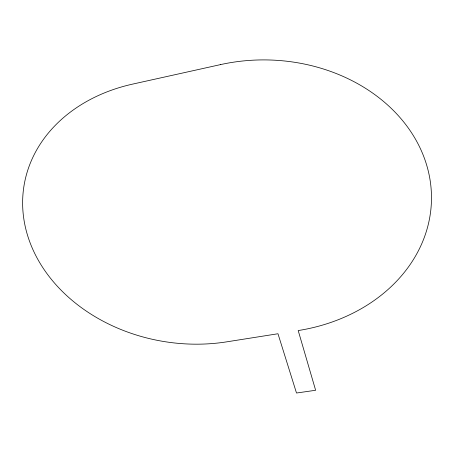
<?xml version="1.0" encoding="UTF-8"?>
<svg xmlns="http://www.w3.org/2000/svg" width="453" height="453" viewBox="0 0 453 453"><rect width="100%" height="100%" fill="white"/><g stroke="black" fill="none" stroke-linecap="round" stroke-linejoin="round"><path stroke-width="0.68" d="M220.543 64.603L132.65 84.105A163.448 131.387 9.1 0 0 29.592 241.426A163.448 131.387 9.1 0 0 226.817 341.828L277.978 333.748L296.505 393.023L315.633 390.271L298.199 330.554A166.194 136.529 1.4 0 0 426.879 165.815A166.194 136.529 1.4 0 0 220.543 64.603"/></g></svg>
